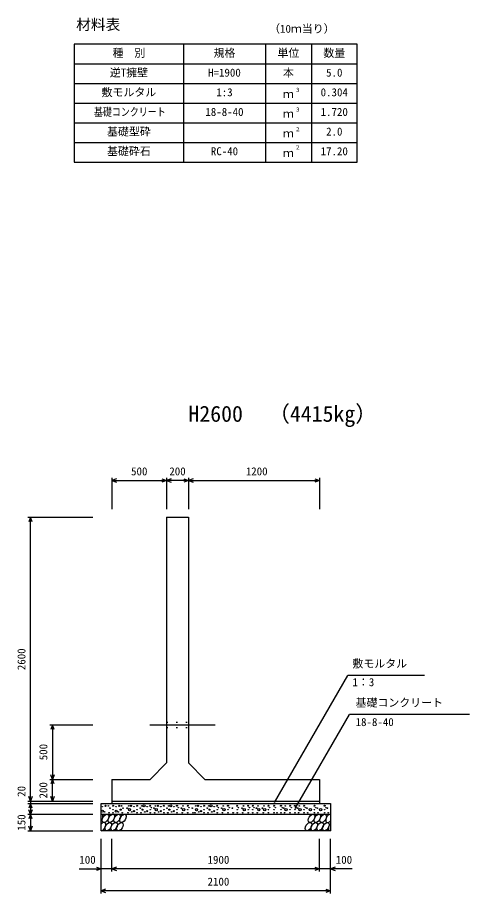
# Model space of a CAD drawing. Units: millimetres, scale not verified. Extents: x -42000 to 42000, y -14850 to 14850.
# Drawn here: x 14157 to 18294, y -8679 to -658 of the extents above; entities that cross this region are included whole.
import ezdxf
from ezdxf.enums import TextEntityAlignment as Align

# ---------------------------------------------------------------- set-up
doc = ezdxf.new("R2010")
doc.units = ezdxf.units.MM
doc.header["$LTSCALE"] = 50
doc.linetypes.add('DOTTED', pattern=[1.75, 0.25, -1.5])
doc.linetypes.add('LONG_DASHED_DOTTED', pattern=[15.25, 12, -1.5, 0.25, -1.5])
for name, color, linetype, lineweight in [('0-0_CENTER', 7, 'LONG_DASHED_DOTTED', 25), ('0-1_DIM', 7, 'Continuous', 25), ('0-3_HATCH', 6, 'Continuous', 25), ('0-4_HYO', 3, 'Continuous', 25), ('0-5_HYO2', 4, 'Continuous', 25), ('0-6_OUTLINE', 1, 'Continuous', 25), ('0-7_OUTLINE2', 4, 'DOTTED', 25), ('0-8_TXT', 7, 'Continuous', 25)]:
    doc.layers.add(name, color=color, linetype=linetype, lineweight=lineweight)
doc.styles.add('ＭＳ ゴシック', font='')
doc.styles.get('ＭＳ ゴシック').set_extended_font_data('MS Gothic')

msp = doc.modelspace()

# ---------------------------------------------------------------- linework, layer by layer
at = {"layer": '0-0_CENTER'}
msp.add_line((15366.73, -7134.23), (16001.73, -7134.23), dxfattribs=at)
at = {"layer": '0-1_DIM'}
for p, q in [((15021.34, -4872.34), (15021.34, -5159.23)), ((15521.34, -4872.34), (15521.34, -5159.23)), ((15721.34, -4872.34), (15721.34, -5159.23)), ((16921.34, -4872.34), (16921.34, -5159.23)), ((15021.34, -4897.34), (15521.34, -4897.34)), ((15721.34, -4897.34), (15521.34, -4897.34)), ((15721.34, -4897.34), (16921.34, -4897.34)), ((14251.34, -5234.23), (14846.34, -5234.23)), ((14276.34, -7834.23), (14276.34, -5234.23)), ((16508.49, -7845.55), (17179.76, -6682.88)), ((17882.17, -6682.88), (17179.76, -6682.88)), ((16697.97, -7899.95), (17194.24, -7040.39)), ((18293.78, -7040.39), (17194.24, -7040.39)), ((14451.34, -7134.23), (14846.34, -7134.23)), ((14476.34, -7134.23), (14476.34, -7634.23)), ((14451.34, -7634.23), (14846.34, -7634.23)), ((14476.34, -7834.23), (14476.34, -7634.23)), ((14251.34, -7834.23), (14846.34, -7834.23)), ((14251.34, -7854.23), (14846.34, -7854.23)), ((14276.34, -7834.23), (14276.34, -7854.23)), ((14276.34, -7854.23), (14276.34, -7954.23)), ((14251.34, -7954.23), (14846.34, -7954.23)), ((14276.34, -7954.23), (14276.34, -8104.23)), ((14251.34, -8104.23), (14846.34, -8104.23)), ((14921.34, -8679.23), (14921.34, -8179.23)), ((15021.34, -8479.23), (15021.34, -8179.23)), ((16921.34, -8479.23), (16921.34, -8179.23)), ((16921.34, -8479.23), (16921.34, -8179.23)), ((17021.34, -8679.23), (17021.34, -8179.23)), ((14721.79, -8454.23), (14921.34, -8454.23)), ((15021.34, -8454.23), (14921.34, -8454.23)), ((16921.34, -8454.23), (15021.34, -8454.23)), ((17021.34, -8454.23), (16921.34, -8454.23)), ((17220.88, -8454.23), (17021.34, -8454.23)), ((17021.34, -8654.23), (14921.34, -8654.23))]:
    msp.add_line(p, q, dxfattribs=at)
for points in [[(15063.63, -4881.95), (15021.34, -4897.34), (15063.63, -4912.73)], [(15479.05, -4881.95), (15521.34, -4897.34), (15479.05, -4912.73)], [(15563.63, -4881.95), (15521.34, -4897.34), (15563.63, -4912.73)], [(15679.05, -4881.95), (15721.34, -4897.34), (15679.05, -4912.73)], [(15763.63, -4881.95), (15721.34, -4897.34), (15763.63, -4912.73)], [(16879.05, -4881.95), (16921.34, -4897.34), (16879.05, -4912.73)], [(14291.73, -5276.52), (14276.34, -5234.23), (14260.95, -5276.52)], [(14491.73, -7176.52), (14476.34, -7134.23), (14460.95, -7176.52)], [(14491.73, -7591.95), (14476.34, -7634.23), (14460.95, -7591.95)], [(14491.73, -7676.52), (14476.34, -7634.23), (14460.95, -7676.52)], [(14291.73, -7791.95), (14276.34, -7834.23), (14260.95, -7791.95)], [(14291.73, -7896.52), (14276.34, -7854.23), (14260.95, -7896.52)], [(14491.73, -7791.95), (14476.34, -7834.23), (14460.95, -7791.95)], [(14291.73, -7911.95), (14276.34, -7954.23), (14260.95, -7911.95)], [(14291.73, -7996.52), (14276.34, -7954.23), (14260.95, -7996.52)], [(14291.73, -8061.95), (14276.34, -8104.23), (14260.95, -8061.95)], [(14879.05, -8438.84), (14921.34, -8454.23), (14879.05, -8469.62)], [(15063.63, -8438.84), (15021.34, -8454.23), (15063.63, -8469.62)], [(16879.05, -8438.84), (16921.34, -8454.23), (16879.05, -8469.62)], [(17063.63, -8438.84), (17021.34, -8454.23), (17063.63, -8469.62)], [(14963.63, -8638.84), (14921.34, -8654.23), (14963.63, -8669.62)], [(16979.05, -8638.84), (17021.34, -8654.23), (16979.05, -8669.62)]]:
    msp.add_lwpolyline(points, dxfattribs=at)
at = {"layer": '0-3_HATCH'}
for centre, radius in [((14933.24, -7925.2), 10), ((14933.24, -7884.06), 2.5), ((14954.27, -7932.21), 2.5), ((14961.28, -7877.05), 5), ((14988.41, -7877.05), 2.5), ((14995.42, -7940.09), 2.5), ((15002.43, -7898.07), 2.5), ((15031.31, -7876.18), 5), ((15031.31, -7912.07), 2.5), ((15031.31, -7940.09), 2.5), ((15059.35, -7925.2), 10), ((15059.35, -7884.06), 2.5), ((15080.37, -7932.21), 2.5), ((15087.38, -7877.05), 5), ((15101.4, -7912.07), 5), ((15108.41, -7877.05), 2.5), ((15115.42, -7940.09), 2.5), ((15122.43, -7898.07), 2.5), ((15160.25, -7898.07), 2.5), ((15167.26, -7940.09), 2.5), ((15181.28, -7912.07), 10), ((15174.27, -7877.05), 2.5), ((15195.3, -7877.05), 5), ((15202.31, -7932.21), 2.5), ((15223.33, -7925.2), 5), ((15223.33, -7884.06), 2.5), ((15251.37, -7876.18), 5), ((15251.37, -7912.07), 2.5), ((15251.37, -7940.09), 2.5), ((15280.25, -7898.07), 2.5), ((15287.26, -7940.09), 2.5), ((15294.27, -7877.05), 2.5), ((15301.28, -7912.07), 5), ((15315.3, -7877.05), 10), ((15322.31, -7932.21), 2.5), ((15343.33, -7925.2), 5), ((15343.33, -7884.06), 2.5), ((15371.37, -7876.18), 5), ((15371.37, -7912.07), 2.5), ((15371.37, -7940.09), 2.5), ((15382.71, -7893.75), 2.5), ((15405.47, -7898.07), 2.5), ((15412.48, -7940.09), 2.5), ((15426.5, -7912.07), 10), ((15419.49, -7877.05), 2.5), ((15440.52, -7877.05), 5), ((15447.53, -7932.21), 2.5), ((15468.56, -7925.2), 5), ((15468.56, -7884.06), 2.5), ((15496.6, -7876.18), 5), ((15496.6, -7912.07), 2.5), ((15496.6, -7940.09), 2.5), ((15525.47, -7898.07), 2.5), ((15532.48, -7940.09), 2.5), ((15539.49, -7877.05), 2.5), ((15546.5, -7912.07), 5), ((15560.52, -7877.05), 10), ((15567.53, -7932.21), 2.5), ((15588.56, -7925.2), 5), ((15588.56, -7884.06), 2.5), ((15616.6, -7876.18), 5), ((15616.6, -7912.07), 2.5), ((15616.6, -7940.09), 2.5), ((15627.94, -7893.75), 2.5), ((15657.4, -7898.07), 2.5), ((15664.41, -7940.09), 2.5), ((15678.43, -7912.07), 10), ((15671.42, -7877.05), 2.5), ((15715.04, -7876.18), 5), ((15715.04, -7912.07), 2.5), ((15715.04, -7940.09), 2.5), ((15726.38, -7893.75), 2.5), ((15755.84, -7898.07), 2.5), ((15762.85, -7940.09), 2.5), ((15780.54, -7940.09), 2.5), ((15794.56, -7912.07), 10), ((15787.55, -7877.05), 2.5), ((15808.58, -7877.05), 5), ((15815.59, -7932.21), 2.5), ((15836.62, -7925.2), 5), ((15836.62, -7884.06), 2.5), ((15864.66, -7876.18), 5), ((15864.66, -7912.07), 2.5), ((15864.66, -7940.09), 2.5), ((15893.53, -7898.07), 2.5), ((15900.54, -7940.09), 2.5), ((15907.55, -7877.05), 2.5), ((15914.56, -7912.07), 5), ((15928.58, -7877.05), 10), ((15935.59, -7932.21), 2.5), ((15956.62, -7925.2), 5), ((15956.62, -7884.06), 2.5), ((15984.66, -7876.18), 5), ((15984.66, -7912.07), 2.5), ((15984.66, -7940.09), 2.5), ((15996, -7893.75), 2.5), ((16025.46, -7898.07), 2.5), ((16032.47, -7940.09), 2.5), ((16046.49, -7912.07), 10), ((16039.47, -7877.05), 2.5), ((16083.09, -7876.18), 5), ((16083.09, -7912.07), 2.5), ((16083.09, -7940.09), 2.5), ((16094.43, -7893.75), 2.5), ((16123.89, -7898.07), 2.5), ((16130.9, -7940.09), 2.5), ((16167.69, -7876.18), 5), ((16167.69, -7912.07), 2.5), ((16167.69, -7940.09), 2.5), ((16179.03, -7893.75), 2.5), ((16211.05, -7898.07), 2.5), ((16218.06, -7940.09), 2.5), ((16232.08, -7912.07), 10), ((16225.07, -7877.05), 2.5), ((16268.69, -7876.18), 5), ((16268.69, -7912.07), 2.5), ((16268.69, -7940.09), 2.5), ((16280.03, -7893.75), 2.5), ((16309.81, -7876.18), 5), ((16309.81, -7912.07), 2.5), ((16309.81, -7940.09), 2.5), ((16321.15, -7893.75), 2.5), ((16344.33, -7898.07), 2.5), ((16351.34, -7940.09), 2.5), ((16365.36, -7912.07), 10), ((16358.34, -7877.05), 2.5), ((16398.76, -7898.07), 2.5), ((16405.77, -7940.09), 2.5), ((16419.79, -7912.07), 10), ((16412.78, -7877.05), 2.5), ((16453.9, -7876.18), 5), ((16453.9, -7912.07), 2.5), ((16453.9, -7940.09), 2.5), ((16465.23, -7893.75), 2.5), ((16505.45, -7876.18), 5), ((16505.45, -7912.07), 2.5), ((16505.45, -7940.09), 2.5), ((16516.79, -7893.75), 2.5), ((16531.47, -7940.09), 2.5), ((16568.25, -7876.18), 5), ((16568.25, -7912.07), 2.5), ((16568.25, -7940.09), 2.5), ((16579.59, -7893.75), 2.5), ((16594.06, -7898.07), 2.5), ((16601.07, -7940.09), 2.5), ((16615.09, -7912.07), 10), ((16608.07, -7877.05), 2.5), ((16651.47, -7876.18), 5), ((16651.47, -7912.07), 2.5), ((16651.47, -7940.09), 2.5), ((16662.81, -7893.75), 2.5), ((16696.23, -7876.18), 5), ((16696.23, -7912.07), 2.5), ((16696.23, -7940.09), 2.5), ((16707.57, -7893.75), 2.5), ((16722.03, -7898.07), 2.5), ((16729.04, -7940.09), 2.5), ((16743.06, -7912.07), 10), ((16736.05, -7877.05), 2.5), ((16780.17, -7876.18), 5), ((16780.17, -7912.07), 2.5), ((16780.17, -7940.09), 2.5), ((16791.51, -7893.75), 2.5), ((16805.98, -7898.07), 2.5), ((16812.99, -7940.09), 2.5), ((16837.41, -7912.07), 10), ((16874.53, -7876.18), 5), ((16874.53, -7912.07), 2.5), ((16874.53, -7940.09), 2.5), ((16885.86, -7893.75), 2.5), ((16900.33, -7898.07), 2.5), ((16907.34, -7940.09), 2.5), ((16930.89, -7912.07), 10), ((16968, -7876.18), 5), ((16968, -7912.07), 2.5), ((16968, -7940.09), 2.5), ((16979.34, -7893.75), 2.5), ((16993.8, -7898.07), 2.5), ((17000.81, -7940.09), 2.5)]:
    msp.add_circle(centre, radius, dxfattribs=at)
for centre, start_param, end_param in [((14908.97, -7991.75), 4.385593, 6.6745444), ((17007.48, -7991.75), 0.3357715, 4.4411806), ((14934.3, -8066.75), 3.5111464, 7.548991), ((17032.8, -8066.75), 1.2110787, 3.5658734)]:
    msp.add_ellipse(centre, major_axis=(21.81, 35.31), ratio=0.5792, start_param=start_param, end_param=end_param, dxfattribs=at)
for centre in [(14962.18, -7991.75), (15015.39, -7991.75), (15068.6, -7991.75), (15121.81, -7991.75), (16847.85, -7991.75), (16901.06, -7991.75), (16954.27, -7991.75), (14987.5, -8066.75), (15040.71, -8066.75), (15093.92, -8066.75), (16819.97, -8066.75), (16873.17, -8066.75), (16926.38, -8066.75), (16979.59, -8066.75)]:
    msp.add_ellipse(centre, major_axis=(21.81, 35.31), ratio=0.5792, dxfattribs=at)
at = {"layer": '0-4_HYO'}
for p, q in [((15676.34, -901.23), (15676.34, -1981.23)), ((16426.34, -901.23), (16426.34, -1981.23)), ((16846.34, -901.23), (16846.34, -1981.23)), ((14676.34, -1081.23), (17266.34, -1081.23))]:
    msp.add_line(p, q, dxfattribs=at)
msp.add_lwpolyline([(14676.34, -1981.23), (17266.34, -1981.23), (17266.34, -901.23), (14676.34, -901.23)], close=True, dxfattribs=at)
at = {"layer": '0-5_HYO2'}
for p, q in [((14676.34, -1261.23), (17266.34, -1261.23)), ((14676.34, -1441.23), (17266.34, -1441.23)), ((14676.34, -1621.23), (17266.34, -1621.23)), ((14676.34, -1801.23), (17266.34, -1801.23))]:
    msp.add_line(p, q, dxfattribs=at)
at = {"layer": '0-6_OUTLINE'}
for p, q in [((15521.34, -5234.23), (15521.34, -7484.23)), ((15521.34, -5234.23), (15721.34, -5234.23)), ((15721.34, -5234.23), (15721.34, -7484.23)), ((15521.34, -7484.23), (15371.34, -7634.23)), ((15021.34, -7634.23), (15371.34, -7634.23)), ((15021.34, -7634.23), (15021.34, -7854.23)), ((16921.34, -7634.23), (16921.34, -7854.23)), ((14921.34, -7854.23), (17021.34, -7854.23)), ((15021.34, -7834.23), (16921.34, -7834.23)), ((17021.34, -7854.23), (17021.34, -8104.23)), ((14921.34, -7954.23), (17021.34, -7954.23))]:
    msp.add_line(p, q, dxfattribs=at)
for points in [[(15721.34, -7484.23), (15871.34, -7634.23), (16921.34, -7634.23)], [(17021.34, -8104.23), (14921.34, -8104.23), (14921.34, -7854.23)]]:
    msp.add_lwpolyline(points, dxfattribs=at)
at = {"layer": '0-7_OUTLINE2'}
for p, q in [((15521.34, -7109.23), (15721.34, -7109.23)), ((15521.34, -7159.23), (15721.34, -7159.23))]:
    msp.add_line(p, q, dxfattribs=at)

# ---------------------------------------------------------------- texts
at = {"layer": '0-1_DIM', "style": 'ＭＳ ゴシック'}
for s, p in [('500', (15196.34, -4872.34)), ('200', (15546.34, -4872.34)), ('1200', (16246.34, -4872.34)), ('敷モルタル', (17222.61, -6632.88)), ('1：3', (17222.61, -6802.99)), ('基礎コンクリート', (17251.49, -6990.39)), ('18-8-40', (17251.49, -7168.02)), ('100', (14722.7, -8429.23)), ('1900', (15896.34, -8429.23)), ('100', (17069.98, -8429.23)), ('2100', (15896.34, -8629.23))]:
    msp.add_text(s, height=73.31, dxfattribs=at).set_placement(p, align=Align.BOTTOM_LEFT)
for s, p in [('2600', (14251.34, -6634.23)), ('500', (14451.34, -7459.23)), ('20', (14251.34, -7794.16)), ('200', (14451.34, -7809.23)), ('150', (14251.34, -8104.23))]:
    msp.add_text(s, height=73.31, rotation=90, dxfattribs=at).set_placement(p, align=Align.BOTTOM_LEFT)
at = {"layer": '0-8_TXT', "style": 'ＭＳ ゴシック'}
for s, height, p in [('材料表', 98.97, (14693.01, -801.23)), ('（10ｍ当り）', 73.31, (16459.67, -819.56)), ('種\u3000別', 73.31, (15026.34, -1041.23)), ('規格', 73.31, (15951.34, -1041.23)), ('単位', 73.31, (16536.34, -1041.23)), ('数量', 73.31, (16956.34, -1041.23)), ('逆T擁壁', 73.31, (15001.34, -1221.23)), ('本', 73.31, (16586.34, -1221.23)), ('H=1900', 73.31, (15901.34, -1221.23)), ('5.0', 73.31, (16981.34, -1221.23)), ('敷モルタル', 73.31, (14926.34, -1401.23)), ('1:3', 73.31, (15976.34, -1401.23)), ('ｍ', 73.31, (16586.34, -1417.89)), ('３', 36.66, (16695.58, -1350.61)), ('0.304', 73.31, (16931.34, -1401.23)), ('18-8-40', 73.31, (15876.34, -1581.23)), ('ｍ', 73.31, (16586.34, -1597.89)), ('３', 36.66, (16695.58, -1530.61)), ('1.720', 73.31, (16931.34, -1581.23)), ('基礎型砕', 73.31, (14976.34, -1761.23)), ('２', 36.66, (16695.58, -1710.61)), ('2.0', 73.31, (16981.34, -1761.23)), ('ｍ', 73.31, (16586.34, -1777.89)), ('基礎砕石', 73.31, (14976.34, -1941.23)), ('RC-40', 73.31, (15926.34, -1941.23)), ('２', 36.66, (16695.58, -1877.28)), ('ｍ', 73.31, (16586.34, -1957.89)), ('17.20', 73.31, (16931.34, -1941.23)), ('H2600', 146.6, (15721.34, -4403.98)), ('（4415kg）', 146.6, (16449.96, -4403.98))]:
    msp.add_text(s, height=height, dxfattribs=at).set_placement(p, align=Align.BOTTOM_LEFT)
at = {"layer": '0-8_TXT', "style": 'ＭＳ ゴシック', "width": 0.8}
msp.add_text('基礎コンクリート', height=73.31, dxfattribs=at).set_placement((14856.34, -1581.23), align=Align.BOTTOM_LEFT)

doc.saveas('drawing.dxf')
